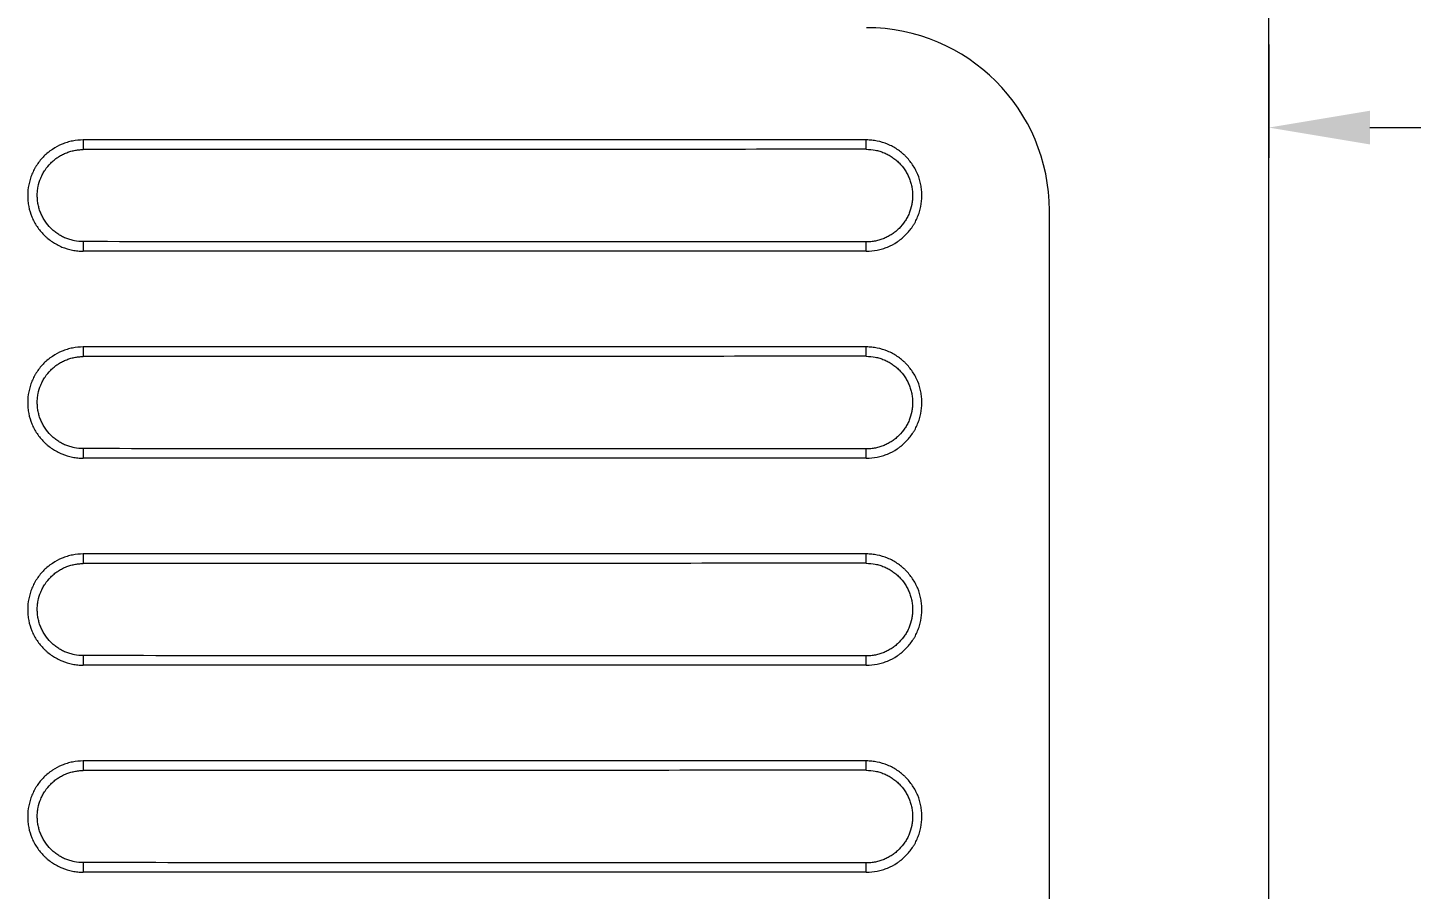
# Model space of a CAD drawing. Header units: millimetres. Extents: x -195 to 1349, y 148 to 750.
# Drawn here: x 928.65 to 958.74, y 466.65 to 485.39 of the extents above; entities that cross this region are included whole.
import ezdxf

# ---------------------------------------------------------------- set-up
doc = ezdxf.new("R2010")
doc.units = ezdxf.units.MM
doc.layers.get('0').update_dxf_attribs({"linetype": 'CONTINUOUS'})
doc.layers.get('Defpoints').update_dxf_attribs({"linetype": 'CONTINUOUS'})
doc.layers.add('4', color=7, linetype='CONTINUOUS', true_color=0xffffff)
doc.styles.add('ROMANC', font='romanc.shx', dxfattribs={"bigfont": 'gbcbig.shx'})
doc.dimstyles.new('YanXiu', dxfattribs={"dimtxt": 3.5, "dimasz": 2.2, "dimexe": 0.66, "dimexo": 0.66, "dimgap": 0.66, "dimtad": 0, "dimdec": 1, "dimdsep": 46, "dimtxsty": 'ROMANC', "dimcen": 0, "dimclrd": 131, "dimclre": 131, "dimclrt": 42, "dimazin": 2, "dimtfac": 1, "dimtdec": 1, "dimtofl": 0, "dimtmove": 0, "dimatfit": 3, "dimfxl": 1, "dimlwd": 5, "dimlwe": 5, "dimarcsym": 0})

# ---------------------------------------------------------------- blocks, each defined once
blk = doc.blocks.new('*D51')
at = {"color": 131, "lineweight": 5, "transparency": 16777216}
for p, q in [((978.74, 489.575), (978.74, 482.554)), ((955.641, 485.023), (955.641, 482.554)), ((957.841, 483.214), (961.614, 483.214)), ((976.54, 483.214), (972.767, 483.214))]:
    blk.add_line(p, q, dxfattribs=at)
at = {"color": 131, "lineweight": 18, "transparency": 16777216}
for points in [[(957.841, 483.581), (957.841, 482.848), (955.641, 483.214)], [(976.54, 483.581), (976.54, 482.848), (978.74, 483.214)]]:
    blk.add_solid(points, dxfattribs=at)
at = {"layer": 'Defpoints', "color": 0, "lineweight": 18, "transparency": 16777216}
for p in [(978.74, 490.235), (955.641, 485.683), (955.641, 483.214)]:
    blk.add_point(p, dxfattribs=at)
at = {"color": 42, "lineweight": 18, "transparency": 16777216, "insert": (967.191, 483.214), "char_height": 3.5, "attachment_point": 5, "style": 'ROMANC'}
blk.add_mtext('23.1', dxfattribs=at)

msp = doc.modelspace()

# ---------------------------------------------------------------- linework, layer by layer
at = {"layer": '4', "color": 7, "linetype": 'Continuous', "lineweight": 18}
for p, q in [((955.641, 317.039), (955.641, 493.431)), ((950.87, 329.061), (950.87, 481.41))]:
    msp.add_line(p, q, dxfattribs=at)
msp.add_arc((946.894, 481.41), 3.976, 0, 90, dxfattribs=at)
for points, knots in [([(929.859, 482.945), (929.78, 482.945), (929.701, 482.937), (929.585, 482.914), (929.547, 482.904), (929.49, 482.887), (929.471, 482.881), (929.433, 482.867), (929.415, 482.86), (929.323, 482.822), (929.254, 482.785), (929.171, 482.73), (929.155, 482.719), (929.123, 482.695), (929.108, 482.683), (929.061, 482.645), (929.032, 482.619), (928.948, 482.535), (928.898, 482.474), (928.843, 482.391), (928.832, 482.374), (928.812, 482.34), (928.802, 482.323), (928.774, 482.271), (928.757, 482.235), (928.727, 482.162), (928.714, 482.125), (928.696, 482.068), (928.691, 482.049), (928.681, 482.011), (928.677, 481.991), (928.658, 481.893), (928.65, 481.815), (928.65, 481.697), (928.652, 481.657), (928.658, 481.598), (928.66, 481.578), (928.666, 481.539), (928.669, 481.519), (928.688, 481.422), (928.711, 481.347), (928.749, 481.255), (928.757, 481.237), (928.774, 481.201), (928.783, 481.183), (928.811, 481.13), (928.832, 481.097), (928.897, 480.998), (928.947, 480.937), (929.018, 480.867), (929.032, 480.853), (929.061, 480.826), (929.106, 480.787), (929.154, 480.752), (929.219, 480.708), (929.253, 480.688), (929.323, 480.65), (929.359, 480.633), (929.469, 480.588), (929.545, 480.565), (929.661, 480.541), (929.7, 480.536), (929.78, 480.528), (929.819, 480.526), (929.859, 480.526)], [0, 0, 0, 0, 0.0625, 0.0625, 0.09375, 0.09375, 0.109375, 0.109375, 0.125, 0.125, 0.1875, 0.1875, 0.203125, 0.203125, 0.21875, 0.21875, 0.25, 0.25, 0.3125, 0.3125, 0.328125, 0.328125, 0.34375, 0.34375, 0.375, 0.375, 0.40625, 0.40625, 0.421875, 0.421875, 0.4375, 0.4375, 0.5, 0.5, 0.53125, 0.53125, 0.546875, 0.546875, 0.5625, 0.5625, 0.625, 0.625, 0.640625, 0.640625, 0.65625, 0.65625, 0.6875, 0.6875, 0.75, 0.75, 0.765625, 0.765625, 0.78125, 0.8125, 0.8125, 0.84375, 0.84375, 0.875, 0.875, 0.9375, 0.9375, 0.96875, 0.96875, 1, 1, 1, 1]), ([(929.859, 480.734), (929.793, 480.735), (929.728, 480.741), (929.633, 480.76), (929.601, 480.768), (929.538, 480.787), (929.507, 480.798), (929.446, 480.823), (929.387, 480.851), (929.331, 480.885), (929.29, 480.912), (929.277, 480.921), (929.251, 480.941), (929.238, 480.951), (929.199, 480.983), (929.175, 481.005), (929.106, 481.074), (929.065, 481.124), (929.019, 481.192), (929.01, 481.206), (928.993, 481.235), (928.985, 481.249), (928.962, 481.292), (928.948, 481.322), (928.923, 481.382), (928.912, 481.413), (928.898, 481.46), (928.893, 481.475), (928.885, 481.507), (928.881, 481.524), (928.872, 481.572), (928.862, 481.637), (928.859, 481.702), (928.859, 481.767), (928.86, 481.8), (928.865, 481.849), (928.867, 481.865), (928.872, 481.898), (928.886, 481.979), (928.91, 482.057), (928.941, 482.132), (928.948, 482.147), (928.962, 482.177), (928.969, 482.192), (928.992, 482.236), (929.009, 482.264), (929.063, 482.345), (929.105, 482.396), (929.163, 482.454), (929.175, 482.465), (929.199, 482.487), (929.212, 482.498), (929.25, 482.529), (929.276, 482.549), (929.33, 482.585), (929.358, 482.602), (929.416, 482.633), (929.446, 482.647), (929.506, 482.672), (929.568, 482.694), (929.631, 482.71), (929.695, 482.723), (929.728, 482.728), (929.793, 482.735), (929.826, 482.736), (929.859, 482.736)], [0, 0, 0, 0, 0.0625, 0.0625, 0.09375, 0.09375, 0.125, 0.125, 0.15625, 0.1875, 0.1875, 0.203125, 0.203125, 0.21875, 0.21875, 0.25, 0.25, 0.3125, 0.3125, 0.328125, 0.328125, 0.34375, 0.34375, 0.375, 0.375, 0.40625, 0.40625, 0.421875, 0.421875, 0.4375, 0.4375, 0.46875, 0.5, 0.5, 0.53125, 0.53125, 0.546875, 0.546875, 0.5625, 0.625, 0.625, 0.640625, 0.640625, 0.65625, 0.65625, 0.6875, 0.6875, 0.75, 0.75, 0.765625, 0.765625, 0.78125, 0.78125, 0.8125, 0.8125, 0.84375, 0.84375, 0.875, 0.875, 0.90625, 0.9375, 0.9375, 0.96875, 0.96875, 1, 1, 1, 1]), ([(946.888, 482.945), (944.343, 482.945), (941.799, 482.945), (937.522, 482.945), (935.789, 482.945), (932.658, 482.945), (931.259, 482.945), (929.859, 482.945)], [0, 0, 0, 0, 0.448302, 0.448302, 0.753513, 0.753513, 1, 1, 1, 1]), ([(946.888, 482.742), (944.343, 482.741), (941.799, 482.741), (937.522, 482.739), (935.789, 482.738), (932.658, 482.737), (931.259, 482.737), (929.859, 482.736)], [0, 0, 0, 0, 0.448296, 0.448296, 0.75351, 0.75351, 1, 1, 1, 1]), ([(946.888, 480.526), (946.968, 480.526), (947.047, 480.534), (947.162, 480.557), (947.201, 480.566), (947.258, 480.584), (947.277, 480.59), (947.314, 480.603), (947.333, 480.61), (947.424, 480.648), (947.494, 480.685), (947.576, 480.74), (947.592, 480.752), (947.624, 480.775), (947.64, 480.788), (947.686, 480.826), (947.715, 480.852), (947.799, 480.936), (947.849, 480.997), (947.904, 481.079), (947.915, 481.096), (947.936, 481.13), (947.945, 481.148), (947.973, 481.2), (947.99, 481.236), (948.02, 481.308), (948.034, 481.346), (948.051, 481.402), (948.056, 481.421), (948.066, 481.46), (948.07, 481.48), (948.09, 481.577), (948.098, 481.656), (948.098, 481.774), (948.096, 481.813), (948.09, 481.873), (948.087, 481.893), (948.082, 481.932), (948.078, 481.952), (948.059, 482.049), (948.036, 482.124), (947.998, 482.216), (947.99, 482.234), (947.973, 482.27), (947.964, 482.288), (947.936, 482.34), (947.916, 482.374), (947.85, 482.472), (947.8, 482.534), (947.73, 482.604), (947.715, 482.618), (947.686, 482.645), (947.641, 482.683), (947.594, 482.719), (947.528, 482.762), (947.494, 482.783), (947.424, 482.82), (947.388, 482.837), (947.278, 482.883), (947.203, 482.906), (947.087, 482.929), (947.047, 482.935), (946.968, 482.943), (946.928, 482.945), (946.888, 482.945)], [0, 0, 0, 0, 0.0625, 0.0625, 0.09375, 0.09375, 0.109375, 0.109375, 0.125, 0.125, 0.1875, 0.1875, 0.203125, 0.203125, 0.21875, 0.21875, 0.25, 0.25, 0.3125, 0.3125, 0.328125, 0.328125, 0.34375, 0.34375, 0.375, 0.375, 0.40625, 0.40625, 0.421875, 0.421875, 0.4375, 0.4375, 0.5, 0.5, 0.53125, 0.53125, 0.546875, 0.546875, 0.5625, 0.5625, 0.625, 0.625, 0.640625, 0.640625, 0.65625, 0.65625, 0.6875, 0.6875, 0.75, 0.75, 0.765625, 0.765625, 0.78125, 0.8125, 0.8125, 0.84375, 0.84375, 0.875, 0.875, 0.9375, 0.9375, 0.96875, 0.96875, 1, 1, 1, 1]), ([(946.888, 482.742), (946.955, 482.742), (947.02, 482.736), (947.116, 482.717), (947.148, 482.709), (947.196, 482.695), (947.212, 482.689), (947.243, 482.678), (947.258, 482.672), (947.304, 482.653), (947.363, 482.625), (947.42, 482.591), (947.461, 482.564), (947.474, 482.555), (947.501, 482.535), (947.514, 482.525), (947.553, 482.493), (947.577, 482.471), (947.647, 482.401), (947.688, 482.351), (947.734, 482.282), (947.743, 482.268), (947.76, 482.239), (947.769, 482.225), (947.792, 482.181), (947.806, 482.152), (947.831, 482.091), (947.842, 482.06), (947.857, 482.013), (947.861, 481.997), (947.869, 481.965), (947.873, 481.949), (947.883, 481.9), (947.892, 481.835), (947.895, 481.769), (947.896, 481.703), (947.894, 481.67), (947.889, 481.621), (947.887, 481.604), (947.882, 481.572), (947.868, 481.49), (947.844, 481.412), (947.813, 481.336), (947.806, 481.32), (947.792, 481.29), (947.785, 481.276), (947.761, 481.232), (947.744, 481.204), (947.69, 481.122), (947.648, 481.071), (947.589, 481.012), (947.577, 481), (947.553, 480.978), (947.54, 480.968), (947.502, 480.936), (947.476, 480.917), (947.421, 480.88), (947.393, 480.863), (947.335, 480.832), (947.305, 480.818), (947.244, 480.792), (947.182, 480.77), (947.118, 480.754), (947.053, 480.741), (947.021, 480.736), (946.954, 480.73), (946.921, 480.728), (946.888, 480.728)], [0, 0, 0, 0, 0.0625, 0.0625, 0.09375, 0.09375, 0.109375, 0.109375, 0.125, 0.125, 0.15625, 0.1875, 0.1875, 0.203125, 0.203125, 0.21875, 0.21875, 0.25, 0.25, 0.3125, 0.3125, 0.328125, 0.328125, 0.34375, 0.34375, 0.375, 0.375, 0.40625, 0.40625, 0.421875, 0.421875, 0.4375, 0.4375, 0.46875, 0.5, 0.5, 0.53125, 0.53125, 0.546875, 0.546875, 0.5625, 0.625, 0.625, 0.640625, 0.640625, 0.65625, 0.65625, 0.6875, 0.6875, 0.75, 0.75, 0.765625, 0.765625, 0.78125, 0.78125, 0.8125, 0.8125, 0.84375, 0.84375, 0.875, 0.875, 0.90625, 0.9375, 0.9375, 0.96875, 0.96875, 1, 1, 1, 1]), ([(946.888, 480.728), (944.343, 480.729), (941.799, 480.73), (937.522, 480.732), (935.789, 480.732), (932.658, 480.733), (931.259, 480.734), (929.859, 480.734)], [0, 0, 0, 0, 0.448295, 0.448295, 0.75351, 0.75351, 1, 1, 1, 1]), ([(946.888, 480.526), (944.343, 480.526), (941.799, 480.526), (937.522, 480.526), (935.789, 480.526), (932.658, 480.526), (931.259, 480.526), (929.859, 480.526)], [0, 0, 0, 0, 0.448302, 0.448302, 0.753513, 0.753513, 1, 1, 1, 1]), ([(929.859, 478.445), (929.78, 478.445), (929.701, 478.437), (929.585, 478.414), (929.547, 478.404), (929.49, 478.387), (929.471, 478.381), (929.433, 478.367), (929.415, 478.36), (929.323, 478.322), (929.254, 478.285), (929.171, 478.23), (929.155, 478.219), (929.123, 478.195), (929.108, 478.183), (929.061, 478.145), (929.032, 478.119), (928.948, 478.035), (928.898, 477.974), (928.843, 477.891), (928.832, 477.874), (928.812, 477.84), (928.802, 477.823), (928.774, 477.771), (928.757, 477.735), (928.727, 477.662), (928.714, 477.625), (928.696, 477.568), (928.691, 477.549), (928.681, 477.511), (928.677, 477.491), (928.658, 477.393), (928.65, 477.315), (928.65, 477.197), (928.652, 477.157), (928.658, 477.098), (928.66, 477.078), (928.666, 477.039), (928.669, 477.019), (928.688, 476.922), (928.711, 476.847), (928.749, 476.755), (928.757, 476.737), (928.774, 476.701), (928.783, 476.683), (928.811, 476.63), (928.832, 476.597), (928.897, 476.498), (928.947, 476.437), (929.018, 476.367), (929.032, 476.353), (929.061, 476.326), (929.106, 476.287), (929.154, 476.252), (929.219, 476.208), (929.253, 476.188), (929.323, 476.15), (929.359, 476.133), (929.469, 476.088), (929.545, 476.065), (929.661, 476.041), (929.7, 476.036), (929.78, 476.028), (929.819, 476.026), (929.859, 476.026)], [0, 0, 0, 0, 0.0625, 0.0625, 0.09375, 0.09375, 0.109375, 0.109375, 0.125, 0.125, 0.1875, 0.1875, 0.203125, 0.203125, 0.21875, 0.21875, 0.25, 0.25, 0.3125, 0.3125, 0.328125, 0.328125, 0.34375, 0.34375, 0.375, 0.375, 0.40625, 0.40625, 0.421875, 0.421875, 0.4375, 0.4375, 0.5, 0.5, 0.53125, 0.53125, 0.546875, 0.546875, 0.5625, 0.5625, 0.625, 0.625, 0.640625, 0.640625, 0.65625, 0.65625, 0.6875, 0.6875, 0.75, 0.75, 0.765625, 0.765625, 0.78125, 0.8125, 0.8125, 0.84375, 0.84375, 0.875, 0.875, 0.9375, 0.9375, 0.96875, 0.96875, 1, 1, 1, 1]), ([(929.859, 476.234), (929.793, 476.235), (929.728, 476.241), (929.633, 476.26), (929.601, 476.268), (929.538, 476.287), (929.507, 476.298), (929.446, 476.323), (929.387, 476.351), (929.331, 476.385), (929.29, 476.412), (929.277, 476.421), (929.251, 476.441), (929.238, 476.451), (929.199, 476.483), (929.175, 476.505), (929.106, 476.574), (929.065, 476.624), (929.019, 476.692), (929.01, 476.706), (928.993, 476.735), (928.985, 476.749), (928.962, 476.792), (928.948, 476.822), (928.923, 476.882), (928.912, 476.913), (928.898, 476.96), (928.893, 476.975), (928.885, 477.007), (928.881, 477.024), (928.872, 477.072), (928.862, 477.137), (928.859, 477.202), (928.859, 477.267), (928.86, 477.3), (928.865, 477.349), (928.867, 477.365), (928.872, 477.398), (928.886, 477.479), (928.91, 477.557), (928.941, 477.632), (928.948, 477.647), (928.962, 477.677), (928.969, 477.692), (928.992, 477.736), (929.009, 477.764), (929.063, 477.845), (929.105, 477.896), (929.163, 477.954), (929.175, 477.965), (929.199, 477.987), (929.212, 477.998), (929.25, 478.029), (929.276, 478.049), (929.33, 478.085), (929.358, 478.102), (929.416, 478.133), (929.446, 478.147), (929.506, 478.172), (929.568, 478.194), (929.631, 478.21), (929.695, 478.223), (929.728, 478.228), (929.793, 478.235), (929.826, 478.236), (929.859, 478.236)], [0, 0, 0, 0, 0.0625, 0.0625, 0.09375, 0.09375, 0.125, 0.125, 0.15625, 0.1875, 0.1875, 0.203125, 0.203125, 0.21875, 0.21875, 0.25, 0.25, 0.3125, 0.3125, 0.328125, 0.328125, 0.34375, 0.34375, 0.375, 0.375, 0.40625, 0.40625, 0.421875, 0.421875, 0.4375, 0.4375, 0.46875, 0.5, 0.5, 0.53125, 0.53125, 0.546875, 0.546875, 0.5625, 0.625, 0.625, 0.640625, 0.640625, 0.65625, 0.65625, 0.6875, 0.6875, 0.75, 0.75, 0.765625, 0.765625, 0.78125, 0.78125, 0.8125, 0.8125, 0.84375, 0.84375, 0.875, 0.875, 0.90625, 0.9375, 0.9375, 0.96875, 0.96875, 1, 1, 1, 1]), ([(946.888, 478.445), (944.343, 478.445), (941.799, 478.445), (937.522, 478.445), (935.789, 478.445), (932.658, 478.445), (931.259, 478.445), (929.859, 478.445)], [0, 0, 0, 0, 0.448302, 0.448302, 0.753513, 0.753513, 1, 1, 1, 1]), ([(946.888, 478.242), (944.343, 478.241), (941.799, 478.241), (937.522, 478.239), (935.789, 478.238), (932.658, 478.237), (931.259, 478.237), (929.859, 478.236)], [0, 0, 0, 0, 0.448296, 0.448296, 0.75351, 0.75351, 1, 1, 1, 1]), ([(946.888, 476.026), (946.968, 476.026), (947.047, 476.034), (947.162, 476.057), (947.201, 476.066), (947.258, 476.084), (947.277, 476.09), (947.314, 476.103), (947.333, 476.11), (947.424, 476.148), (947.494, 476.185), (947.576, 476.24), (947.592, 476.252), (947.624, 476.275), (947.64, 476.288), (947.686, 476.326), (947.715, 476.352), (947.799, 476.436), (947.849, 476.497), (947.904, 476.579), (947.915, 476.596), (947.936, 476.63), (947.945, 476.648), (947.973, 476.7), (947.99, 476.736), (948.02, 476.808), (948.034, 476.846), (948.051, 476.902), (948.056, 476.921), (948.066, 476.96), (948.07, 476.98), (948.09, 477.077), (948.098, 477.156), (948.098, 477.274), (948.096, 477.313), (948.09, 477.373), (948.087, 477.393), (948.082, 477.432), (948.078, 477.452), (948.059, 477.549), (948.036, 477.624), (947.998, 477.716), (947.99, 477.734), (947.973, 477.77), (947.964, 477.788), (947.936, 477.84), (947.916, 477.874), (947.85, 477.972), (947.8, 478.034), (947.73, 478.104), (947.715, 478.118), (947.686, 478.145), (947.641, 478.183), (947.594, 478.219), (947.528, 478.262), (947.494, 478.283), (947.424, 478.32), (947.388, 478.337), (947.278, 478.383), (947.203, 478.406), (947.087, 478.429), (947.047, 478.435), (946.968, 478.443), (946.928, 478.445), (946.888, 478.445)], [0, 0, 0, 0, 0.0625, 0.0625, 0.09375, 0.09375, 0.109375, 0.109375, 0.125, 0.125, 0.1875, 0.1875, 0.203125, 0.203125, 0.21875, 0.21875, 0.25, 0.25, 0.3125, 0.3125, 0.328125, 0.328125, 0.34375, 0.34375, 0.375, 0.375, 0.40625, 0.40625, 0.421875, 0.421875, 0.4375, 0.4375, 0.5, 0.5, 0.53125, 0.53125, 0.546875, 0.546875, 0.5625, 0.5625, 0.625, 0.625, 0.640625, 0.640625, 0.65625, 0.65625, 0.6875, 0.6875, 0.75, 0.75, 0.765625, 0.765625, 0.78125, 0.8125, 0.8125, 0.84375, 0.84375, 0.875, 0.875, 0.9375, 0.9375, 0.96875, 0.96875, 1, 1, 1, 1]), ([(946.888, 478.242), (946.955, 478.242), (947.02, 478.236), (947.116, 478.217), (947.148, 478.209), (947.196, 478.195), (947.212, 478.189), (947.243, 478.178), (947.258, 478.172), (947.304, 478.153), (947.363, 478.125), (947.42, 478.091), (947.461, 478.064), (947.474, 478.055), (947.501, 478.035), (947.514, 478.025), (947.553, 477.993), (947.577, 477.971), (947.647, 477.901), (947.688, 477.851), (947.734, 477.782), (947.743, 477.768), (947.76, 477.739), (947.769, 477.725), (947.792, 477.681), (947.806, 477.652), (947.831, 477.591), (947.842, 477.56), (947.857, 477.513), (947.861, 477.497), (947.869, 477.465), (947.873, 477.449), (947.883, 477.4), (947.892, 477.335), (947.895, 477.269), (947.896, 477.203), (947.894, 477.17), (947.889, 477.121), (947.887, 477.104), (947.882, 477.072), (947.868, 476.99), (947.844, 476.912), (947.813, 476.836), (947.806, 476.82), (947.792, 476.79), (947.785, 476.776), (947.761, 476.732), (947.744, 476.704), (947.69, 476.622), (947.648, 476.571), (947.589, 476.512), (947.577, 476.5), (947.553, 476.478), (947.54, 476.468), (947.502, 476.436), (947.476, 476.417), (947.421, 476.38), (947.393, 476.363), (947.335, 476.332), (947.305, 476.318), (947.244, 476.292), (947.182, 476.27), (947.118, 476.254), (947.053, 476.241), (947.021, 476.236), (946.954, 476.23), (946.921, 476.228), (946.888, 476.228)], [0, 0, 0, 0, 0.0625, 0.0625, 0.09375, 0.09375, 0.109375, 0.109375, 0.125, 0.125, 0.15625, 0.1875, 0.1875, 0.203125, 0.203125, 0.21875, 0.21875, 0.25, 0.25, 0.3125, 0.3125, 0.328125, 0.328125, 0.34375, 0.34375, 0.375, 0.375, 0.40625, 0.40625, 0.421875, 0.421875, 0.4375, 0.4375, 0.46875, 0.5, 0.5, 0.53125, 0.53125, 0.546875, 0.546875, 0.5625, 0.625, 0.625, 0.640625, 0.640625, 0.65625, 0.65625, 0.6875, 0.6875, 0.75, 0.75, 0.765625, 0.765625, 0.78125, 0.78125, 0.8125, 0.8125, 0.84375, 0.84375, 0.875, 0.875, 0.90625, 0.9375, 0.9375, 0.96875, 0.96875, 1, 1, 1, 1]), ([(946.888, 476.228), (944.343, 476.229), (941.799, 476.23), (937.522, 476.232), (935.789, 476.232), (932.658, 476.233), (931.259, 476.234), (929.859, 476.234)], [0, 0, 0, 0, 0.448295, 0.448295, 0.75351, 0.75351, 1, 1, 1, 1]), ([(946.888, 476.026), (944.343, 476.026), (941.799, 476.026), (937.522, 476.026), (935.789, 476.026), (932.658, 476.026), (931.259, 476.026), (929.859, 476.026)], [0, 0, 0, 0, 0.448302, 0.448302, 0.753513, 0.753513, 1, 1, 1, 1]), ([(929.859, 473.945), (929.78, 473.945), (929.701, 473.937), (929.585, 473.914), (929.547, 473.904), (929.49, 473.887), (929.471, 473.881), (929.433, 473.867), (929.415, 473.86), (929.323, 473.822), (929.254, 473.785), (929.171, 473.73), (929.155, 473.719), (929.123, 473.695), (929.108, 473.683), (929.061, 473.645), (929.032, 473.619), (928.948, 473.535), (928.898, 473.474), (928.843, 473.391), (928.832, 473.374), (928.812, 473.34), (928.802, 473.323), (928.774, 473.271), (928.757, 473.235), (928.727, 473.162), (928.714, 473.125), (928.696, 473.068), (928.691, 473.049), (928.681, 473.011), (928.677, 472.991), (928.658, 472.893), (928.65, 472.815), (928.65, 472.697), (928.652, 472.657), (928.658, 472.598), (928.66, 472.578), (928.666, 472.539), (928.669, 472.519), (928.688, 472.422), (928.711, 472.347), (928.749, 472.255), (928.757, 472.237), (928.774, 472.201), (928.783, 472.183), (928.811, 472.13), (928.832, 472.097), (928.897, 471.998), (928.947, 471.937), (929.018, 471.867), (929.032, 471.853), (929.061, 471.826), (929.106, 471.787), (929.154, 471.752), (929.219, 471.708), (929.253, 471.688), (929.323, 471.65), (929.359, 471.633), (929.469, 471.588), (929.545, 471.565), (929.661, 471.541), (929.7, 471.536), (929.78, 471.528), (929.819, 471.526), (929.859, 471.526)], [0, 0, 0, 0, 0.0625, 0.0625, 0.09375, 0.09375, 0.109375, 0.109375, 0.125, 0.125, 0.1875, 0.1875, 0.203125, 0.203125, 0.21875, 0.21875, 0.25, 0.25, 0.3125, 0.3125, 0.328125, 0.328125, 0.34375, 0.34375, 0.375, 0.375, 0.40625, 0.40625, 0.421875, 0.421875, 0.4375, 0.4375, 0.5, 0.5, 0.53125, 0.53125, 0.546875, 0.546875, 0.5625, 0.5625, 0.625, 0.625, 0.640625, 0.640625, 0.65625, 0.65625, 0.6875, 0.6875, 0.75, 0.75, 0.765625, 0.765625, 0.78125, 0.8125, 0.8125, 0.84375, 0.84375, 0.875, 0.875, 0.9375, 0.9375, 0.96875, 0.96875, 1, 1, 1, 1]), ([(946.888, 473.945), (944.343, 473.945), (941.799, 473.945), (937.522, 473.945), (935.789, 473.945), (932.658, 473.945), (931.259, 473.945), (929.859, 473.945)], [0, 0, 0, 0, 0.448302, 0.448302, 0.753513, 0.753513, 1, 1, 1, 1]), ([(946.888, 471.526), (946.968, 471.526), (947.047, 471.534), (947.162, 471.557), (947.201, 471.566), (947.258, 471.584), (947.277, 471.59), (947.314, 471.603), (947.333, 471.61), (947.424, 471.648), (947.494, 471.685), (947.576, 471.74), (947.592, 471.752), (947.624, 471.775), (947.64, 471.788), (947.686, 471.826), (947.715, 471.852), (947.799, 471.936), (947.849, 471.997), (947.904, 472.079), (947.915, 472.096), (947.936, 472.13), (947.945, 472.148), (947.973, 472.2), (947.99, 472.236), (948.02, 472.308), (948.034, 472.346), (948.051, 472.402), (948.056, 472.421), (948.066, 472.46), (948.07, 472.48), (948.09, 472.577), (948.098, 472.656), (948.098, 472.774), (948.096, 472.813), (948.09, 472.873), (948.087, 472.893), (948.082, 472.932), (948.078, 472.952), (948.059, 473.049), (948.036, 473.124), (947.998, 473.216), (947.99, 473.234), (947.973, 473.27), (947.964, 473.288), (947.936, 473.34), (947.916, 473.374), (947.85, 473.472), (947.8, 473.534), (947.73, 473.604), (947.715, 473.618), (947.686, 473.645), (947.641, 473.683), (947.594, 473.719), (947.528, 473.762), (947.494, 473.783), (947.424, 473.82), (947.388, 473.837), (947.278, 473.883), (947.203, 473.906), (947.087, 473.929), (947.047, 473.935), (946.968, 473.943), (946.928, 473.945), (946.888, 473.945)], [0, 0, 0, 0, 0.0625, 0.0625, 0.09375, 0.09375, 0.109375, 0.109375, 0.125, 0.125, 0.1875, 0.1875, 0.203125, 0.203125, 0.21875, 0.21875, 0.25, 0.25, 0.3125, 0.3125, 0.328125, 0.328125, 0.34375, 0.34375, 0.375, 0.375, 0.40625, 0.40625, 0.421875, 0.421875, 0.4375, 0.4375, 0.5, 0.5, 0.53125, 0.53125, 0.546875, 0.546875, 0.5625, 0.5625, 0.625, 0.625, 0.640625, 0.640625, 0.65625, 0.65625, 0.6875, 0.6875, 0.75, 0.75, 0.765625, 0.765625, 0.78125, 0.8125, 0.8125, 0.84375, 0.84375, 0.875, 0.875, 0.9375, 0.9375, 0.96875, 0.96875, 1, 1, 1, 1]), ([(929.859, 471.734), (929.793, 471.735), (929.728, 471.741), (929.633, 471.76), (929.601, 471.768), (929.538, 471.787), (929.507, 471.798), (929.446, 471.823), (929.387, 471.851), (929.331, 471.885), (929.29, 471.912), (929.277, 471.921), (929.251, 471.941), (929.238, 471.951), (929.199, 471.983), (929.175, 472.005), (929.106, 472.074), (929.065, 472.124), (929.019, 472.192), (929.01, 472.206), (928.993, 472.235), (928.985, 472.249), (928.962, 472.292), (928.948, 472.322), (928.923, 472.382), (928.912, 472.413), (928.898, 472.46), (928.893, 472.475), (928.885, 472.507), (928.881, 472.524), (928.872, 472.572), (928.862, 472.637), (928.859, 472.702), (928.859, 472.767), (928.86, 472.8), (928.865, 472.849), (928.867, 472.865), (928.872, 472.898), (928.886, 472.979), (928.91, 473.057), (928.941, 473.132), (928.948, 473.147), (928.962, 473.177), (928.969, 473.192), (928.992, 473.236), (929.009, 473.264), (929.063, 473.345), (929.105, 473.396), (929.163, 473.454), (929.175, 473.465), (929.199, 473.487), (929.212, 473.498), (929.25, 473.529), (929.276, 473.549), (929.33, 473.585), (929.358, 473.602), (929.416, 473.633), (929.446, 473.647), (929.506, 473.672), (929.568, 473.694), (929.631, 473.71), (929.695, 473.723), (929.728, 473.728), (929.793, 473.735), (929.826, 473.736), (929.859, 473.736)], [0, 0, 0, 0, 0.0625, 0.0625, 0.09375, 0.09375, 0.125, 0.125, 0.15625, 0.1875, 0.1875, 0.203125, 0.203125, 0.21875, 0.21875, 0.25, 0.25, 0.3125, 0.3125, 0.328125, 0.328125, 0.34375, 0.34375, 0.375, 0.375, 0.40625, 0.40625, 0.421875, 0.421875, 0.4375, 0.4375, 0.46875, 0.5, 0.5, 0.53125, 0.53125, 0.546875, 0.546875, 0.5625, 0.625, 0.625, 0.640625, 0.640625, 0.65625, 0.65625, 0.6875, 0.6875, 0.75, 0.75, 0.765625, 0.765625, 0.78125, 0.78125, 0.8125, 0.8125, 0.84375, 0.84375, 0.875, 0.875, 0.90625, 0.9375, 0.9375, 0.96875, 0.96875, 1, 1, 1, 1]), ([(946.888, 473.742), (944.343, 473.741), (941.799, 473.741), (937.522, 473.739), (935.789, 473.738), (932.658, 473.737), (931.259, 473.737), (929.859, 473.736)], [0, 0, 0, 0, 0.448296, 0.448296, 0.75351, 0.75351, 1, 1, 1, 1]), ([(946.888, 473.742), (946.955, 473.742), (947.02, 473.736), (947.116, 473.717), (947.148, 473.709), (947.196, 473.695), (947.212, 473.689), (947.243, 473.678), (947.258, 473.672), (947.304, 473.653), (947.363, 473.625), (947.42, 473.591), (947.461, 473.564), (947.474, 473.555), (947.501, 473.535), (947.514, 473.525), (947.553, 473.493), (947.577, 473.471), (947.647, 473.401), (947.688, 473.351), (947.734, 473.282), (947.743, 473.268), (947.76, 473.239), (947.769, 473.225), (947.792, 473.181), (947.806, 473.152), (947.831, 473.091), (947.842, 473.06), (947.857, 473.013), (947.861, 472.997), (947.869, 472.965), (947.873, 472.949), (947.883, 472.9), (947.892, 472.835), (947.895, 472.769), (947.896, 472.703), (947.894, 472.67), (947.889, 472.621), (947.887, 472.604), (947.882, 472.572), (947.868, 472.49), (947.844, 472.412), (947.813, 472.336), (947.806, 472.32), (947.792, 472.29), (947.785, 472.276), (947.761, 472.232), (947.744, 472.204), (947.69, 472.122), (947.648, 472.071), (947.589, 472.012), (947.577, 472), (947.553, 471.978), (947.54, 471.968), (947.502, 471.936), (947.476, 471.917), (947.421, 471.88), (947.393, 471.863), (947.335, 471.832), (947.305, 471.818), (947.244, 471.792), (947.182, 471.77), (947.118, 471.754), (947.053, 471.741), (947.021, 471.736), (946.954, 471.73), (946.921, 471.728), (946.888, 471.728)], [0, 0, 0, 0, 0.0625, 0.0625, 0.09375, 0.09375, 0.109375, 0.109375, 0.125, 0.125, 0.15625, 0.1875, 0.1875, 0.203125, 0.203125, 0.21875, 0.21875, 0.25, 0.25, 0.3125, 0.3125, 0.328125, 0.328125, 0.34375, 0.34375, 0.375, 0.375, 0.40625, 0.40625, 0.421875, 0.421875, 0.4375, 0.4375, 0.46875, 0.5, 0.5, 0.53125, 0.53125, 0.546875, 0.546875, 0.5625, 0.625, 0.625, 0.640625, 0.640625, 0.65625, 0.65625, 0.6875, 0.6875, 0.75, 0.75, 0.765625, 0.765625, 0.78125, 0.78125, 0.8125, 0.8125, 0.84375, 0.84375, 0.875, 0.875, 0.90625, 0.9375, 0.9375, 0.96875, 0.96875, 1, 1, 1, 1]), ([(946.888, 471.728), (944.343, 471.729), (941.799, 471.73), (937.522, 471.732), (935.789, 471.732), (932.658, 471.733), (931.259, 471.734), (929.859, 471.734)], [0, 0, 0, 0, 0.448295, 0.448295, 0.75351, 0.75351, 1, 1, 1, 1]), ([(946.888, 471.526), (944.343, 471.526), (941.799, 471.526), (937.522, 471.526), (935.789, 471.526), (932.658, 471.526), (931.259, 471.526), (929.859, 471.526)], [0, 0, 0, 0, 0.448302, 0.448302, 0.753513, 0.753513, 1, 1, 1, 1]), ([(929.859, 469.445), (929.78, 469.445), (929.701, 469.437), (929.585, 469.414), (929.547, 469.404), (929.49, 469.387), (929.471, 469.381), (929.433, 469.367), (929.415, 469.36), (929.323, 469.322), (929.254, 469.285), (929.171, 469.23), (929.155, 469.219), (929.123, 469.195), (929.108, 469.183), (929.061, 469.145), (929.032, 469.119), (928.948, 469.035), (928.898, 468.974), (928.843, 468.891), (928.832, 468.874), (928.812, 468.84), (928.802, 468.823), (928.774, 468.771), (928.757, 468.735), (928.727, 468.662), (928.714, 468.625), (928.696, 468.568), (928.691, 468.549), (928.681, 468.511), (928.677, 468.491), (928.658, 468.393), (928.65, 468.315), (928.65, 468.197), (928.652, 468.157), (928.658, 468.098), (928.66, 468.078), (928.666, 468.039), (928.669, 468.019), (928.688, 467.922), (928.711, 467.847), (928.749, 467.755), (928.757, 467.737), (928.774, 467.701), (928.783, 467.683), (928.811, 467.63), (928.832, 467.597), (928.897, 467.498), (928.947, 467.437), (929.018, 467.367), (929.032, 467.353), (929.061, 467.326), (929.106, 467.287), (929.154, 467.252), (929.219, 467.208), (929.253, 467.188), (929.323, 467.15), (929.359, 467.133), (929.469, 467.088), (929.545, 467.065), (929.661, 467.041), (929.7, 467.036), (929.78, 467.028), (929.819, 467.026), (929.859, 467.026)], [0, 0, 0, 0, 0.0625, 0.0625, 0.09375, 0.09375, 0.109375, 0.109375, 0.125, 0.125, 0.1875, 0.1875, 0.203125, 0.203125, 0.21875, 0.21875, 0.25, 0.25, 0.3125, 0.3125, 0.328125, 0.328125, 0.34375, 0.34375, 0.375, 0.375, 0.40625, 0.40625, 0.421875, 0.421875, 0.4375, 0.4375, 0.5, 0.5, 0.53125, 0.53125, 0.546875, 0.546875, 0.5625, 0.5625, 0.625, 0.625, 0.640625, 0.640625, 0.65625, 0.65625, 0.6875, 0.6875, 0.75, 0.75, 0.765625, 0.765625, 0.78125, 0.8125, 0.8125, 0.84375, 0.84375, 0.875, 0.875, 0.9375, 0.9375, 0.96875, 0.96875, 1, 1, 1, 1]), ([(946.888, 469.445), (944.343, 469.445), (941.799, 469.445), (937.522, 469.445), (935.789, 469.445), (932.658, 469.445), (931.259, 469.445), (929.859, 469.445)], [0, 0, 0, 0, 0.448302, 0.448302, 0.753513, 0.753513, 1, 1, 1, 1]), ([(946.888, 467.026), (946.968, 467.026), (947.047, 467.034), (947.162, 467.057), (947.201, 467.066), (947.258, 467.084), (947.277, 467.09), (947.314, 467.103), (947.333, 467.11), (947.424, 467.148), (947.494, 467.185), (947.576, 467.24), (947.592, 467.252), (947.624, 467.275), (947.64, 467.288), (947.686, 467.326), (947.715, 467.352), (947.799, 467.436), (947.849, 467.497), (947.904, 467.579), (947.915, 467.596), (947.936, 467.63), (947.945, 467.648), (947.973, 467.7), (947.99, 467.736), (948.02, 467.808), (948.034, 467.846), (948.051, 467.902), (948.056, 467.921), (948.066, 467.96), (948.07, 467.98), (948.09, 468.077), (948.098, 468.156), (948.098, 468.274), (948.096, 468.313), (948.09, 468.373), (948.087, 468.393), (948.082, 468.432), (948.078, 468.452), (948.059, 468.549), (948.036, 468.624), (947.998, 468.716), (947.99, 468.734), (947.973, 468.77), (947.964, 468.788), (947.936, 468.84), (947.916, 468.874), (947.85, 468.972), (947.8, 469.034), (947.73, 469.104), (947.715, 469.118), (947.686, 469.145), (947.641, 469.183), (947.594, 469.219), (947.528, 469.262), (947.494, 469.283), (947.424, 469.32), (947.388, 469.337), (947.278, 469.383), (947.203, 469.406), (947.087, 469.429), (947.047, 469.435), (946.968, 469.443), (946.928, 469.445), (946.888, 469.445)], [0, 0, 0, 0, 0.0625, 0.0625, 0.09375, 0.09375, 0.109375, 0.109375, 0.125, 0.125, 0.1875, 0.1875, 0.203125, 0.203125, 0.21875, 0.21875, 0.25, 0.25, 0.3125, 0.3125, 0.328125, 0.328125, 0.34375, 0.34375, 0.375, 0.375, 0.40625, 0.40625, 0.421875, 0.421875, 0.4375, 0.4375, 0.5, 0.5, 0.53125, 0.53125, 0.546875, 0.546875, 0.5625, 0.5625, 0.625, 0.625, 0.640625, 0.640625, 0.65625, 0.65625, 0.6875, 0.6875, 0.75, 0.75, 0.765625, 0.765625, 0.78125, 0.8125, 0.8125, 0.84375, 0.84375, 0.875, 0.875, 0.9375, 0.9375, 0.96875, 0.96875, 1, 1, 1, 1]), ([(929.859, 467.234), (929.793, 467.235), (929.728, 467.241), (929.633, 467.26), (929.601, 467.268), (929.538, 467.287), (929.507, 467.298), (929.446, 467.323), (929.387, 467.351), (929.331, 467.385), (929.29, 467.412), (929.277, 467.421), (929.251, 467.441), (929.238, 467.451), (929.199, 467.483), (929.175, 467.505), (929.106, 467.574), (929.065, 467.624), (929.019, 467.692), (929.01, 467.706), (928.993, 467.735), (928.985, 467.749), (928.962, 467.792), (928.948, 467.822), (928.923, 467.882), (928.912, 467.913), (928.898, 467.96), (928.893, 467.975), (928.885, 468.007), (928.881, 468.024), (928.872, 468.072), (928.862, 468.137), (928.859, 468.202), (928.859, 468.267), (928.86, 468.3), (928.865, 468.349), (928.867, 468.365), (928.872, 468.398), (928.886, 468.479), (928.91, 468.557), (928.941, 468.632), (928.948, 468.647), (928.962, 468.677), (928.969, 468.692), (928.992, 468.736), (929.009, 468.764), (929.063, 468.845), (929.105, 468.896), (929.163, 468.954), (929.175, 468.965), (929.199, 468.987), (929.212, 468.998), (929.25, 469.029), (929.276, 469.049), (929.33, 469.085), (929.358, 469.102), (929.416, 469.133), (929.446, 469.147), (929.506, 469.172), (929.568, 469.194), (929.631, 469.21), (929.695, 469.223), (929.728, 469.228), (929.793, 469.235), (929.826, 469.236), (929.859, 469.236)], [0, 0, 0, 0, 0.0625, 0.0625, 0.09375, 0.09375, 0.125, 0.125, 0.15625, 0.1875, 0.1875, 0.203125, 0.203125, 0.21875, 0.21875, 0.25, 0.25, 0.3125, 0.3125, 0.328125, 0.328125, 0.34375, 0.34375, 0.375, 0.375, 0.40625, 0.40625, 0.421875, 0.421875, 0.4375, 0.4375, 0.46875, 0.5, 0.5, 0.53125, 0.53125, 0.546875, 0.546875, 0.5625, 0.625, 0.625, 0.640625, 0.640625, 0.65625, 0.65625, 0.6875, 0.6875, 0.75, 0.75, 0.765625, 0.765625, 0.78125, 0.78125, 0.8125, 0.8125, 0.84375, 0.84375, 0.875, 0.875, 0.90625, 0.9375, 0.9375, 0.96875, 0.96875, 1, 1, 1, 1]), ([(946.888, 469.242), (944.343, 469.241), (941.799, 469.241), (937.522, 469.239), (935.789, 469.238), (932.658, 469.237), (931.259, 469.237), (929.859, 469.236)], [0, 0, 0, 0, 0.448296, 0.448296, 0.75351, 0.75351, 1, 1, 1, 1]), ([(946.888, 469.242), (946.955, 469.242), (947.02, 469.236), (947.116, 469.217), (947.148, 469.209), (947.196, 469.195), (947.212, 469.189), (947.243, 469.178), (947.258, 469.172), (947.304, 469.153), (947.363, 469.125), (947.42, 469.091), (947.461, 469.064), (947.474, 469.055), (947.501, 469.035), (947.514, 469.025), (947.553, 468.993), (947.577, 468.971), (947.647, 468.901), (947.688, 468.851), (947.734, 468.782), (947.743, 468.768), (947.76, 468.739), (947.769, 468.725), (947.792, 468.681), (947.806, 468.652), (947.831, 468.591), (947.842, 468.56), (947.857, 468.513), (947.861, 468.497), (947.869, 468.465), (947.873, 468.449), (947.883, 468.4), (947.892, 468.335), (947.895, 468.269), (947.896, 468.203), (947.894, 468.17), (947.889, 468.121), (947.887, 468.104), (947.882, 468.072), (947.868, 467.99), (947.844, 467.912), (947.813, 467.836), (947.806, 467.82), (947.792, 467.79), (947.785, 467.776), (947.761, 467.732), (947.744, 467.704), (947.69, 467.622), (947.648, 467.571), (947.589, 467.512), (947.577, 467.5), (947.553, 467.478), (947.54, 467.468), (947.502, 467.436), (947.476, 467.417), (947.421, 467.38), (947.393, 467.363), (947.335, 467.332), (947.305, 467.318), (947.244, 467.292), (947.182, 467.27), (947.118, 467.254), (947.053, 467.241), (947.021, 467.236), (946.954, 467.23), (946.921, 467.228), (946.888, 467.228)], [0, 0, 0, 0, 0.0625, 0.0625, 0.09375, 0.09375, 0.109375, 0.109375, 0.125, 0.125, 0.15625, 0.1875, 0.1875, 0.203125, 0.203125, 0.21875, 0.21875, 0.25, 0.25, 0.3125, 0.3125, 0.328125, 0.328125, 0.34375, 0.34375, 0.375, 0.375, 0.40625, 0.40625, 0.421875, 0.421875, 0.4375, 0.4375, 0.46875, 0.5, 0.5, 0.53125, 0.53125, 0.546875, 0.546875, 0.5625, 0.625, 0.625, 0.640625, 0.640625, 0.65625, 0.65625, 0.6875, 0.6875, 0.75, 0.75, 0.765625, 0.765625, 0.78125, 0.78125, 0.8125, 0.8125, 0.84375, 0.84375, 0.875, 0.875, 0.90625, 0.9375, 0.9375, 0.96875, 0.96875, 1, 1, 1, 1]), ([(946.888, 467.228), (944.343, 467.229), (941.799, 467.23), (937.522, 467.232), (935.789, 467.232), (932.658, 467.233), (931.259, 467.234), (929.859, 467.234)], [0, 0, 0, 0, 0.448295, 0.448295, 0.75351, 0.75351, 1, 1, 1, 1]), ([(946.888, 467.026), (944.343, 467.026), (941.799, 467.026), (937.522, 467.026), (935.789, 467.026), (932.658, 467.026), (931.259, 467.026), (929.859, 467.026)], [0, 0, 0, 0, 0.448302, 0.448302, 0.753513, 0.753513, 1, 1, 1, 1])]:
    msp.add_open_spline(points, degree=3, knots=knots, dxfattribs=at)
at = {"layer": '4', "color": 7, "linetype": 'Continuous', "lineweight": 13}
for points in [[(929.859, 482.945), (929.859, 482.875), (929.859, 482.806), (929.859, 482.736)], [(946.888, 482.742), (946.888, 482.81), (946.888, 482.877), (946.888, 482.945)], [(929.859, 480.734), (929.859, 480.665), (929.859, 480.595), (929.859, 480.526)], [(946.888, 480.526), (946.888, 480.593), (946.888, 480.661), (946.888, 480.728)], [(929.859, 478.445), (929.859, 478.375), (929.859, 478.306), (929.859, 478.236)], [(946.888, 478.242), (946.888, 478.31), (946.888, 478.377), (946.888, 478.445)], [(929.859, 476.234), (929.859, 476.165), (929.859, 476.095), (929.859, 476.026)], [(946.888, 476.026), (946.888, 476.093), (946.888, 476.161), (946.888, 476.228)], [(929.859, 473.945), (929.859, 473.875), (929.859, 473.806), (929.859, 473.736)], [(946.888, 473.742), (946.888, 473.81), (946.888, 473.877), (946.888, 473.945)], [(929.859, 471.734), (929.859, 471.665), (929.859, 471.595), (929.859, 471.526)], [(946.888, 471.526), (946.888, 471.593), (946.888, 471.661), (946.888, 471.728)], [(929.859, 469.445), (929.859, 469.375), (929.859, 469.306), (929.859, 469.236)], [(946.888, 469.242), (946.888, 469.31), (946.888, 469.377), (946.888, 469.445)], [(929.859, 467.234), (929.859, 467.165), (929.859, 467.095), (929.859, 467.026)], [(946.888, 467.026), (946.888, 467.093), (946.888, 467.161), (946.888, 467.228)]]:
    msp.add_open_spline(points, degree=3, dxfattribs=at)

# ---------------------------------------------------------------- dimensions: what is measured, and where the dimension line sits
at = {"lineweight": 18}
dim = msp.add_linear_dim(base=(955.641, 483.214), p1=(978.74, 490.235), p2=(955.641, 485.683), dimstyle='YanXiu', dxfattribs=at)
dim.commit()
dim.dimension.update_dxf_attribs({"geometry": '*D51', "text_midpoint": (967.191, 483.214)})

doc.saveas('drawing.dxf')
